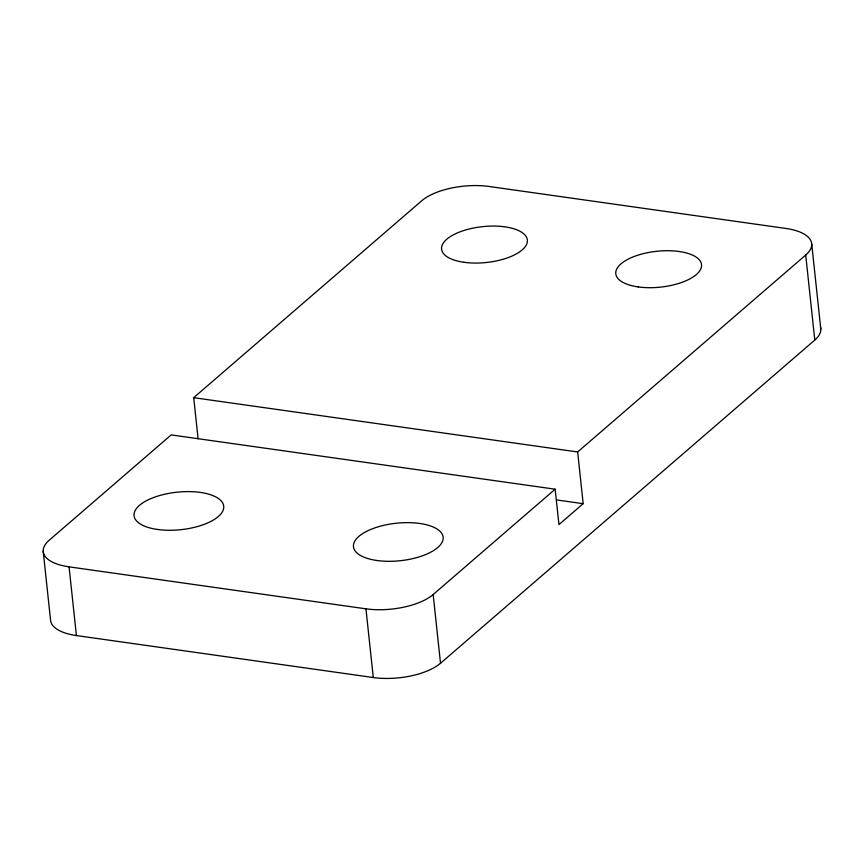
<?xml version="1.0" encoding="UTF-8"?>
<svg xmlns="http://www.w3.org/2000/svg" width="864" height="864" viewBox="0 0 864 864"><rect width="100%" height="100%" fill="white"/><g stroke="black" fill="none" stroke-linecap="round" stroke-linejoin="round"><path stroke-width="1.3" d="M198.094 438.782L193.698 397.678L421.751 200.75A49.799 20.812 -6.1 0 1 488.97 186.462L785.851 228.442A49.799 20.812 -6.1 0 1 805.712 255.042L814.795 340.049L440.51 663.25A49.799 20.812 -6.1 0 1 373.291 677.538L76.41 635.558A49.799 20.812 -6.1 0 1 50.544 620.006L43.2 551.286M193.698 397.678L577.66 451.969L805.712 255.042M555.152 489.197L171.202 434.905L49.205 540.238A49.799 20.812 -6.1 0 0 69.066 566.849L365.947 608.828A49.799 20.812 -6.1 0 0 433.166 594.529L555.152 489.197L558.943 524.61L583.178 503.68L577.66 451.969M556.513 499.91L583.178 503.68M811.717 243.994L820.8 329M433.166 594.529L440.51 663.25M365.947 608.828L373.291 677.538M69.066 566.849L76.41 635.558M820.498 327.208A49.799 20.812 -6.1 0 1 814.795 340.049M638.14 286.913A43.124 18.025 -6.1 0 0 701.557 264.967A43.124 18.025 -6.1 0 0 636.25 255.733A43.124 18.025 -6.1 0 0 638.14 286.913M463.957 262.289A43.124 18.025 -6.1 0 0 527.386 240.332A43.124 18.025 -6.1 0 0 462.067 231.098A43.124 18.025 -6.1 0 0 463.957 262.289M157.442 529.459A45.09 18.846 -6.1 0 0 223.754 506.509A45.09 18.846 -6.1 0 0 155.466 496.854A45.09 18.846 -6.1 0 0 157.442 529.459M376.844 560.488A45.09 18.846 -6.1 0 0 443.156 537.538A45.09 18.846 -6.1 0 0 374.868 527.882A45.09 18.846 -6.1 0 0 376.844 560.488"/></g></svg>
